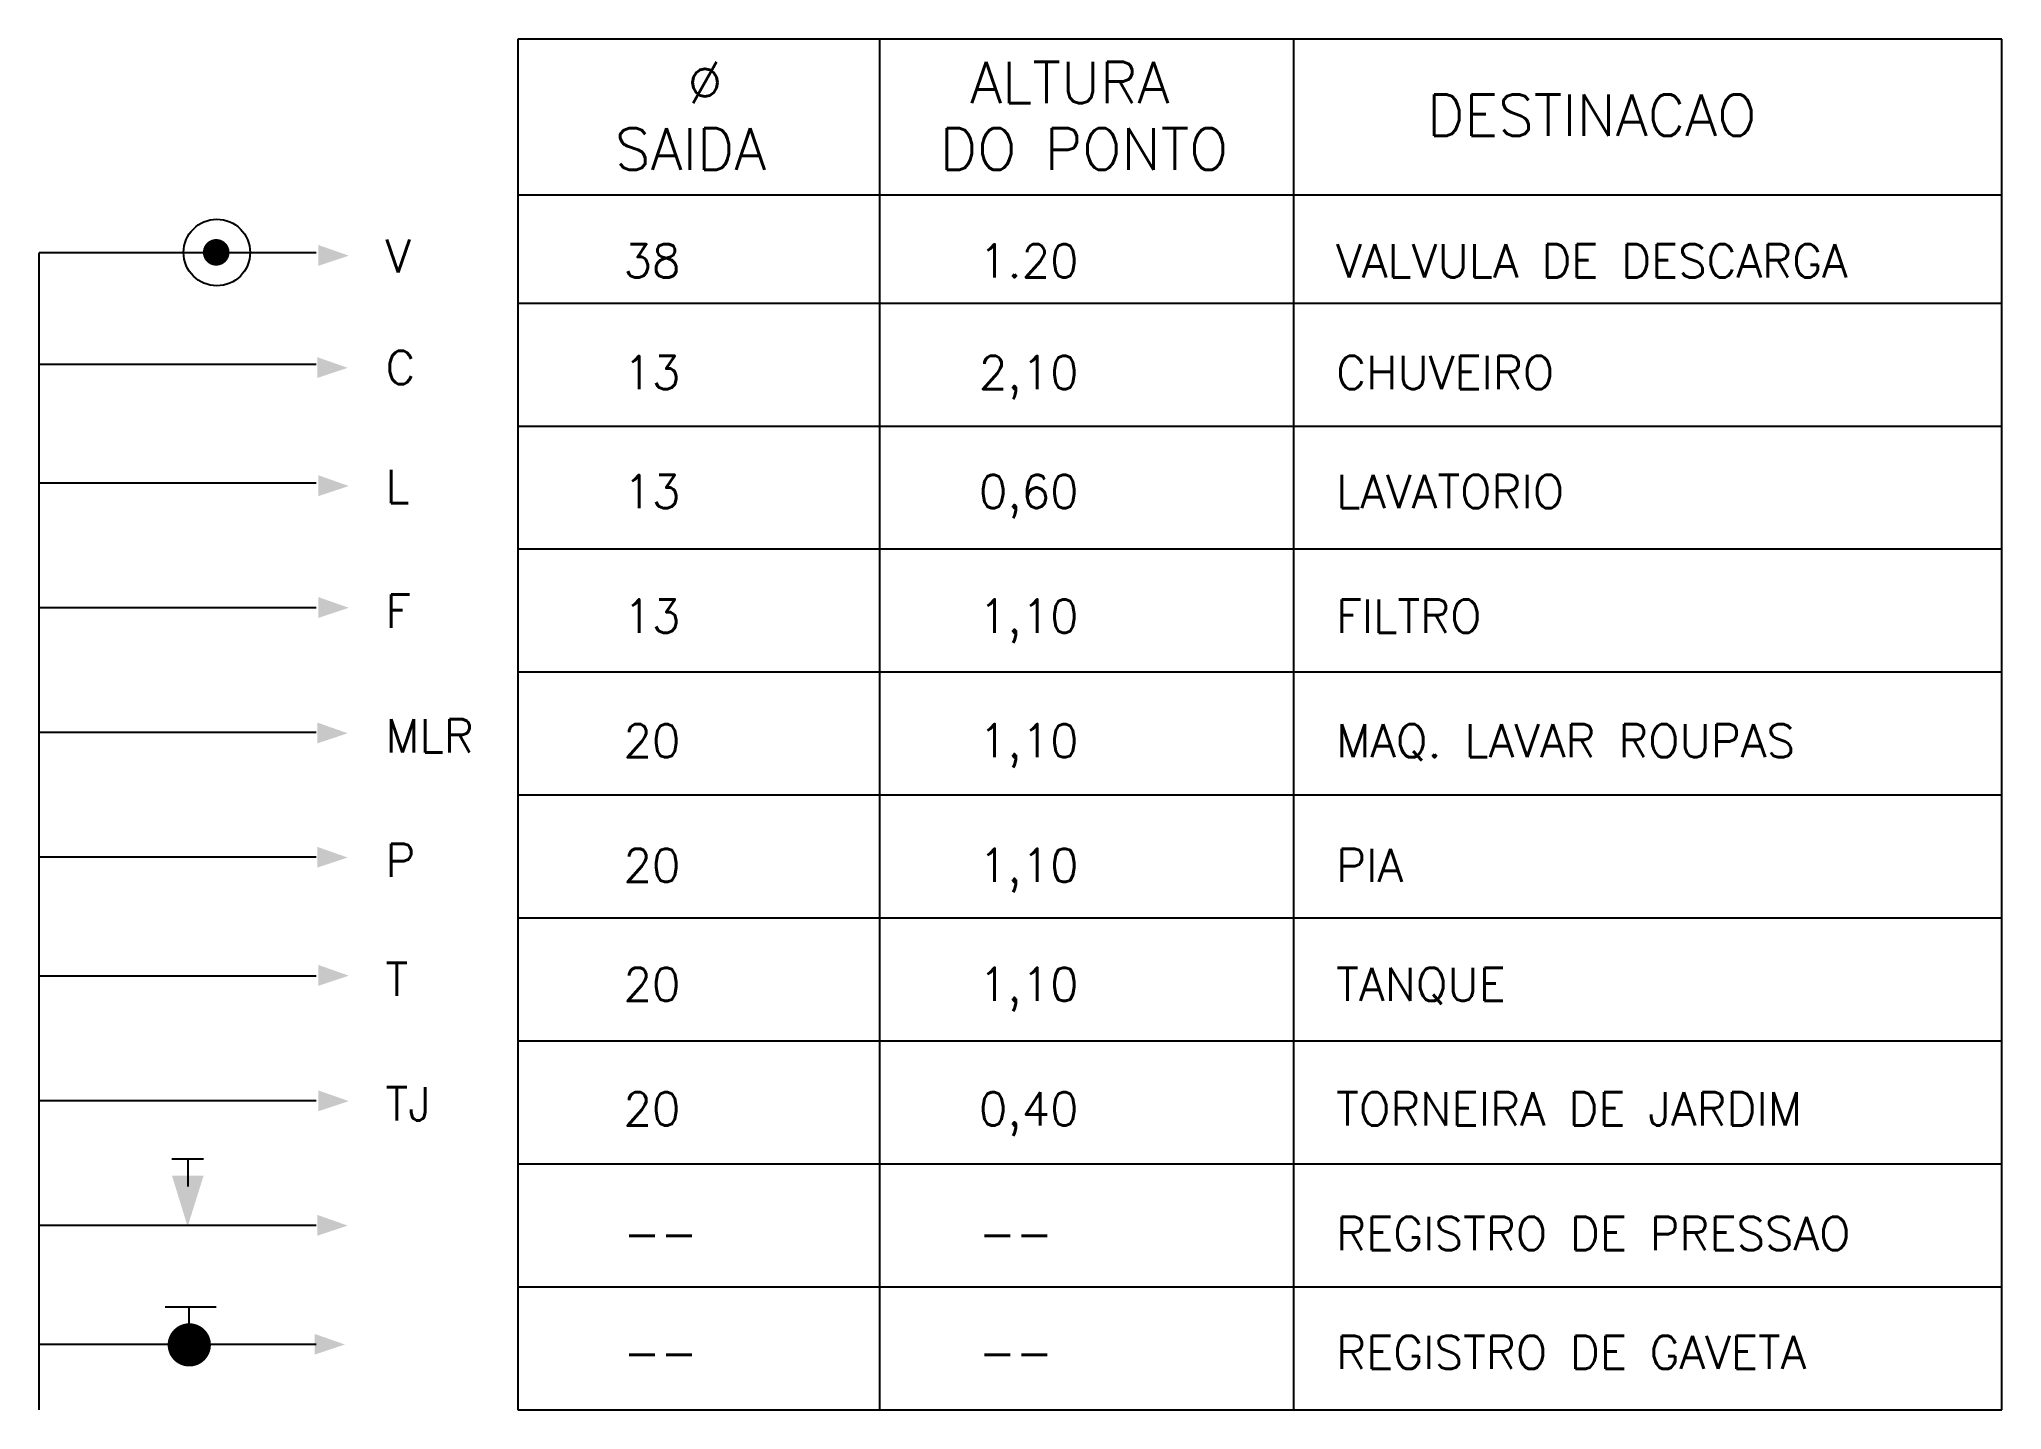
# Model space of a CAD drawing. Header units: millimetres. Extents: x -10049.9 to -10038.1, y -216.7 to -208.4.
import ezdxf
from ezdxf.enums import TextEntityAlignment as Align

# ---------------------------------------------------------------- set-up
doc = ezdxf.new("R2010")
doc.units = ezdxf.units.MM
doc.layers.add('1', color=1, linetype='Continuous')
doc.layers.add('Tub_água_legendas', color=2, linetype='Continuous')
doc.styles.add('r80', font='romans.shx')

# ---------------------------------------------------------------- blocks, each defined once
blk = doc.blocks.new('ST2')
at = {"layer": '1', "color": 1}
blk.add_solid([(0.0006, 0.0321), (0.0919, 0), (0.0006, 0), (0.0006, -0.0304)], dxfattribs=at)

msp = doc.modelspace()

# ---------------------------------------------------------------- linework, layer by layer
at = {"layer": 'Tub_água_legendas', "color": 3}
for p, q in [((-10046.997, -208.426), (-10046.997, -216.674)), ((-10038.069, -208.426), (-10046.997, -208.426)), ((-10038.069, -216.674), (-10038.069, -208.426)), ((-10046.997, -209.363), (-10038.069, -209.363)), ((-10046.997, -216.674), (-10038.069, -216.674))]:
    msp.add_line(p, q, dxfattribs=at)
at = {"layer": 'Tub_água_legendas', "color": 2}
for p, q in [((-10044.82, -208.426), (-10044.82, -216.674)), ((-10042.33, -208.426), (-10042.33, -216.674))]:
    msp.add_line(p, q, dxfattribs=at)
at = {"layer": 'Tub_água_legendas', "color": 6}
for p, q in [((-10049.876, -216.674), (-10049.876, -209.712)), ((-10048.209, -209.712), (-10049.876, -209.712)), ((-10048.209, -210.383), (-10049.875, -210.383)), ((-10048.209, -211.099), (-10049.875, -211.099)), ((-10048.209, -211.849), (-10049.875, -211.849)), ((-10048.209, -212.599), (-10049.875, -212.599)), ((-10048.209, -213.349), (-10049.875, -213.349)), ((-10048.209, -214.065), (-10049.875, -214.065)), ((-10048.209, -214.815), (-10049.875, -214.815)), ((-10048.209, -215.565), (-10049.875, -215.565)), ((-10048.209, -216.281), (-10049.875, -216.281))]:
    msp.add_line(p, q, dxfattribs=at)
at = {"layer": 'Tub_água_legendas', "color": 1}
for p, q in [((-10046.997, -210.014), (-10038.069, -210.014)), ((-10046.997, -210.754), (-10038.069, -210.754)), ((-10046.997, -211.494), (-10038.069, -211.494)), ((-10046.997, -212.234), (-10038.069, -212.234)), ((-10046.997, -212.974), (-10038.069, -212.974)), ((-10046.997, -213.714), (-10038.069, -213.714)), ((-10046.997, -214.454), (-10038.069, -214.454)), ((-10049.079, -215.165), (-10048.887, -215.165)), ((-10048.981, -215.165), (-10048.981, -215.33)), ((-10046.997, -215.194), (-10038.069, -215.194)), ((-10046.997, -215.934), (-10038.069, -215.934)), ((-10049.118, -216.055), (-10048.812, -216.055)), ((-10048.973, -216.284), (-10048.973, -216.055))]:
    msp.add_line(p, q, dxfattribs=at)
for points, const_width in [([(-10048.851, -209.709, 1), (-10048.771, -209.709, 1)], 0.08), ([(-10049.038, -216.284, 1), (-10048.908, -216.284, 1)], 0.13)]:
    msp.add_lwpolyline(points, format="xyb", close=True, dxfattribs=dict(at, const_width=const_width))
at = {"layer": 'Tub_água_legendas', "color": 2}
msp.add_circle((-10048.807, -209.71), 0.2, dxfattribs=at)
at = {"layer": 'Tub_água_legendas', "color": 1}
msp.add_solid([(-10048.887, -215.266), (-10048.983, -215.266), (-10048.983, -215.572), (-10049.077, -215.266)], dxfattribs=at)

# ---------------------------------------------------------------- block references
at = {"layer": 'Tub_água_legendas', "color": 1, "xscale": 2.000000000002079, "yscale": 1.999999999999968, "zscale": 2}
for p in [(-10048.197, -209.729), (-10048.204, -210.404), (-10048.197, -211.115), (-10048.197, -211.848), (-10048.204, -212.603), (-10048.204, -213.351), (-10048.197, -214.062), (-10048.197, -214.817), (-10048.204, -215.566), (-10048.22, -216.282)]:
    msp.add_blockref('ST2', p, dxfattribs=at)

# ---------------------------------------------------------------- texts
at = {"layer": 'Tub_água_legendas', "color": 2, "style": 'r80'}
for s, p in [('%%c', (-10045.871, -208.812)), ('ALTURA ', (-10043.59, -208.812)), ('SAIDA ', (-10045.871, -209.212)), ('DO PONTO', (-10043.59, -209.212))]:
    msp.add_text(s, height=0.25, dxfattribs=at).set_placement(p, align=Align.CENTER)
for s, height, p in [('DESTINACAO', 0.25, (-10041.527, -209.008)), ('V', 0.2, (-10047.793, -209.831)), ('38', 0.2, (-10046.361, -209.86)), ('1.20', 0.2, (-10044.223, -209.86)), ('VALVULA DE DESCARGA', 0.2, (-10042.073, -209.86)), ('C', 0.2, (-10047.793, -210.502)), ('13 ', 0.2, (-10046.361, -210.532)), ('2,10', 0.2, (-10044.223, -210.532)), ('CHUVEIRO', 0.2, (-10042.073, -210.532)), ('L ', 0.2, (-10047.793, -211.218)), ('13 ', 0.2, (-10046.361, -211.248)), ('0,60', 0.2, (-10044.223, -211.248)), ('LAVATORIO', 0.2, (-10042.073, -211.248)), ('F ', 0.2, (-10047.793, -211.968)), ('13 ', 0.2, (-10046.361, -211.998)), ('1,10', 0.2, (-10044.223, -211.998)), ('FILTRO', 0.2, (-10042.073, -211.998)), ('MLR', 0.2, (-10047.793, -212.718)), ('20', 0.2, (-10046.361, -212.748)), ('1,10', 0.2, (-10044.223, -212.748)), ('MAQ. LAVAR ROUPAS', 0.2, (-10042.073, -212.748)), ('P', 0.2, (-10047.793, -213.468)), ('20', 0.2, (-10046.361, -213.498)), ('1,10', 0.2, (-10044.223, -213.498)), ('PIA', 0.2, (-10042.073, -213.498)), ('T', 0.2, (-10047.793, -214.184)), ('20', 0.2, (-10046.361, -214.214)), ('1,10', 0.2, (-10044.223, -214.214)), ('TANQUE', 0.2, (-10042.073, -214.214)), ('TJ', 0.2, (-10047.793, -214.934)), ('20', 0.2, (-10046.361, -214.964)), ('0,40', 0.2, (-10044.223, -214.964)), ('TORNEIRA DE JARDIM', 0.2, (-10042.073, -214.964)), ('REGISTRO DE PRESSAO', 0.2, (-10042.073, -215.713)), ('--', 0.2, (-10046.361, -215.713)), ('--', 0.2, (-10044.223, -215.713)), ('REGISTRO DE GAVETA', 0.2, (-10042.073, -216.429)), ('--', 0.2, (-10046.361, -216.429)), ('--', 0.2, (-10044.223, -216.429))]:
    msp.add_text(s, height=height, dxfattribs=at).set_placement(p)

doc.saveas('drawing.dxf')
